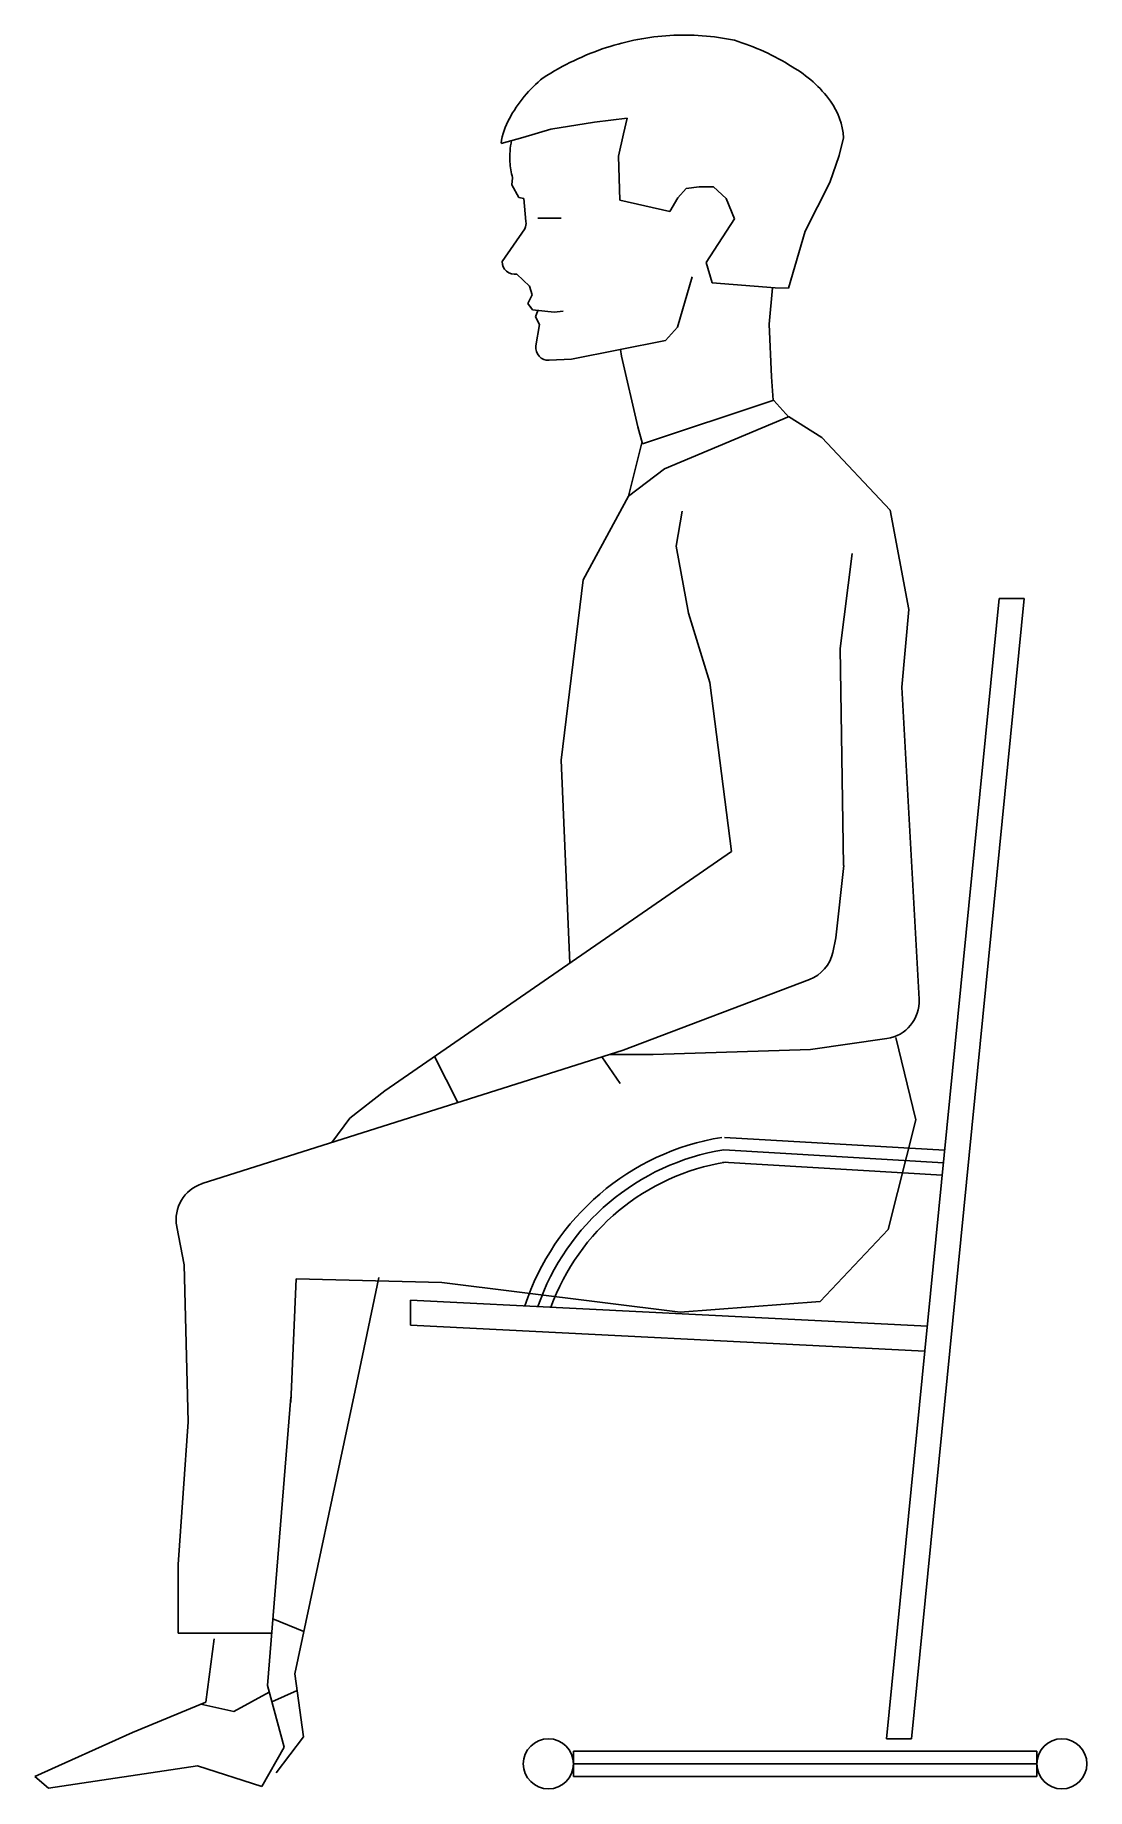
# Model space of a CAD drawing. Extents: x -84 to 0, y 0 to 140.
import ezdxf

# ---------------------------------------------------------------- set-up
doc = ezdxf.new("R2010")
doc.units = 0
doc.header["$LTSCALE"] = 25
doc.header["$MEASUREMENT"] = 0
doc.layers.get('0').update_dxf_attribs({"linetype": 'CONTINUOUS'})

msp = doc.modelspace()

# ---------------------------------------------------------------- linework, layer by layer
at = {"color": 0, "linetype": 'ByBlock'}
for p, q in [((-39.33, 132.77), (-36.72, 133.09)), ((-36.72, 133.09), (-37, 131.85)), ((-42.81, 132.21), (-45.05, 131.55)), ((-39.33, 132.77), (-42.81, 132.21)), ((-37, 131.85), (-37.41, 130.06)), ((-45.05, 131.55), (-46.77, 131.09)), ((-19.44, 131.54), (-19.79, 130.11)), ((-37.41, 130.06), (-37.3, 126.56)), ((-20.54, 127.97), (-19.79, 130.11)), ((-45.87, 128.35), (-45.93, 127.77)), ((-45.93, 127.77), (-45.35, 126.76)), ((-32.67, 126.74), (-32, 127.48)), ((-32, 127.48), (-30.96, 127.62)), ((-30.96, 127.62), (-29.82, 127.61)), ((-29.82, 127.61), (-28.8, 126.69)), ((-22.51, 124.08), (-20.54, 127.97)), ((-45.35, 126.76), (-44.96, 126.7)), ((-44.96, 126.7), (-44.79, 124.85)), ((-37.3, 126.56), (-33.3, 125.64)), ((-33.3, 125.64), (-32.67, 126.74)), ((-28.8, 126.69), (-28.14, 125.07)), ((-43.84, 125.11), (-41.97, 125.11)), ((-28.14, 125.07), (-30.39, 121.58)), ((-44.88, 124.28), (-46.7, 121.65)), ((-23.82, 119.52), (-22.51, 124.08)), ((-45.52, 120.66), (-44.5, 119.7)), ((-32.7, 116.41), (-31.52, 120.45)), ((-30.39, 121.58), (-29.93, 119.96)), ((-44.65, 118.31), (-44.3, 118.99)), ((-44.5, 119.7), (-44.3, 118.99)), ((-29.93, 119.96), (-24.88, 119.55)), ((-25.1, 119.57), (-25.36, 116.65)), ((-24.88, 119.55), (-23.82, 119.52)), ((-44.27, 117.8), (-44.65, 118.31)), ((-44.34, 118.04), (-44.34, 118.04)), ((-44.27, 117.8), (-42.55, 117.63)), ((-44.04, 117.24), (-43.83, 117.76)), ((-42.55, 117.63), (-41.83, 117.71)), ((-44.04, 117.24), (-43.72, 116.63)), ((-43.72, 116.63), (-43.99, 114.92)), ((-33.64, 115.36), (-32.7, 116.41)), ((-25.36, 116.65), (-25.19, 112.46)), ((-41.16, 113.88), (-33.64, 115.36)), ((-42.94, 113.78), (-41.16, 113.88)), ((-37.16, 114.11), (-37.25, 114.65)), ((-37.16, 114.11), (-35.86, 108.47)), ((-25.19, 112.46), (-25.05, 110.59)), ((-35.49, 107.12), (-25.01, 110.6)), ((-25.01, 110.58), (-25.01, 110.6)), ((-25.01, 110.58), (-23.79, 109.25)), ((-23.78, 109.3), (-33.74, 105.12)), ((-23.84, 109.28), (-21.16, 107.61)), ((-35.86, 108.47), (-35.49, 107.12)), ((-36.61, 102.93), (-35.53, 107.19)), ((-21.16, 107.61), (-15.71, 101.81)), ((-33.74, 105.12), (-36.61, 102.93)), ((-36.61, 102.93), (-40.23, 96.27)), ((-32.79, 98.95), (-32.31, 101.75)), ((-15.71, 101.81), (-14.22, 93.88)), ((-31.82, 93.59), (-32.79, 98.95)), ((-18.75, 98.35), (-19.7, 90.79)), ((-40.23, 96.27), (-41.97, 81.87)), ((-16, 3.78), (-7, 94.78)), ((-14.22, 93.88), (-14.79, 87.69)), ((-14, 3.78), (-5, 94.78)), ((-7, 94.78), (-5, 94.78)), ((-30.11, 88.07), (-31.82, 93.59)), ((-19.7, 90.79), (-19.45, 73.46)), ((-28.38, 74.58), (-30.11, 88.07)), ((-14.79, 87.69), (-13.4, 62.79)), ((-41.97, 81.87), (-41.29, 65.67)), ((-56.06, 55.47), (-28.38, 74.58)), ((-20.04, 67.68), (-19.42, 73.46)), ((-20.04, 67.68), (-20.29, 66.52)), ((-22.16, 64.36), (-37.03, 58.74)), ((-22.07, 58.79), (-34.63, 58.38)), ((-15.98, 59.65), (-22.07, 58.79)), ((-13.66, 53.16), (-15.26, 59.75)), ((-70.63, 48.08), (-37.03, 58.74)), ((-52.08, 58.22), (-50.24, 54.54)), ((-38.73, 58.2), (-37.27, 56.07)), ((-34.63, 58.38), (-38.14, 58.38)), ((-56.06, 55.47), (-58.86, 53.31)), ((-58.86, 53.31), (-60.28, 51.36)), ((-15.87, 44.42), (-13.66, 53.16)), ((-11.45, 49.74), (-29, 50.78)), ((-11.36, 50.74), (-28.94, 51.77)), ((-11.55, 48.75), (-29.06, 49.78)), ((-72.66, 44.64), (-72.07, 41.59)), ((-21.3, 38.68), (-15.87, 44.42)), ((-72.07, 41.59), (-71.77, 29.06)), ((-63.14, 40.48), (-63.57, 30.64)), ((-51.51, 40.2), (-63.14, 40.48)), ((-56.55, 40.58), (-58.44, 31.57)), ((-32.49, 37.82), (-51.51, 40.2)), ((-54, 36.78), (-54, 38.78)), ((-54, 38.78), (-12.74, 36.71)), ((-32.49, 37.82), (-21.3, 38.68)), ((-12.94, 34.72), (-54, 36.78)), ((-63.57, 31.05), (-65.43, 8.02)), ((-58.44, 31.57), (-63.24, 8.97)), ((-71.77, 29.06), (-72.55, 17.69)), ((-72.55, 17.69), (-72.55, 12.21)), ((-62.53, 12.34), (-65, 13.36)), ((-72.55, 12.21), (-65.09, 12.21)), ((-70.35, 6.69), (-69.69, 11.75)), ((-63.24, 8.97), (-62.55, 3.92)), ((-65.29, 7.49), (-68.11, 5.95)), ((-65.43, 8.02), (-64.1, 3.1)), ((-63.06, 7.63), (-65.08, 6.73)), ((-76.2, 4.29), (-70.35, 6.69)), ((-68.11, 5.95), (-70.75, 6.53)), ((-83.99, 0.76), (-76.2, 4.29)), ((-64.1, 3.1), (-65.89, -0.03)), ((-62.55, 3.92), (-64.73, 1.05)), ((-14, 3.78), (-16, 3.78)), ((-71.01, 1.63), (-82.92, -0.17)), ((-65.89, -0.03), (-71.01, 1.63)), ((-41, 2.78), (-41, 1.78)), ((-41, 0.78), (-41, 2.78)), ((-40, 2.78), (-41, 2.78)), ((-41, 1.78), (-4, 1.78)), ((-40, 1.78), (-41, 1.78)), ((-4, 2.78), (-40, 2.78)), ((-4, 1.78), (-4, 2.78)), ((-4, 0.78), (-4, 2.78)), ((-82.92, -0.17), (-83.99, 0.76)), ((-40, 0.78), (-41, 0.78)), ((-4, 0.78), (-40, 0.78))]:
    msp.add_line(p, q, dxfattribs=at)
for centre in [(-43, 1.78), (-2, 1.78)]:
    msp.add_circle(centre, 2, dxfattribs=at)
for centre, radius, start, end in [((-31.04, 116.88), 23.05, 108.5437, 122.4699), ((-32.16, 120.03), 19.7, 93.303, 108.3548), ((-32.16, 120.03), 19.7, 78.2512, 93.303), ((-33.71, 121.07), 19.07, 57.7459, 73.0558), ((-28.33, 128.79), 9.68, 35.8413, 60.3103), ((-37, 128.24), 10.31, 128.4438, 152.147), ((-24.97, 131.22), 5.54, 3.303, 35.8413), ((-41.28, 130.36), 5.54, 150.7647, 172.3747), ((-39.74, 129.99), 6.34, 167.9702, 183.303), ((-39.74, 129.99), 6.34, 183.303, 194.9809), ((-45.78, 124.71), 1, 334.3757, 7.8893), ((-45.7, 121.64), 0.996, 179.2274, 280.6809), ((-43, 114.78), 1, 172.1207, 273.303), ((-23.22, 67.17), 3, 290.7137, 347.632), ((-16.4, 62.62), 3, 278.0381, 3.1907), ((-25.95, 32.11), 19.92, 99.2697, 161.8216), ((-25.95, 32.11), 18.92, 99.2697, 160.9904), ((-25.95, 32.11), 17.92, 99.2697, 160.0623), ((-69.72, 45.22), 3, 107.6058, 191.0592)]:
    msp.add_arc(centre, radius, start, end, dxfattribs=at)

doc.saveas('drawing.dxf')
